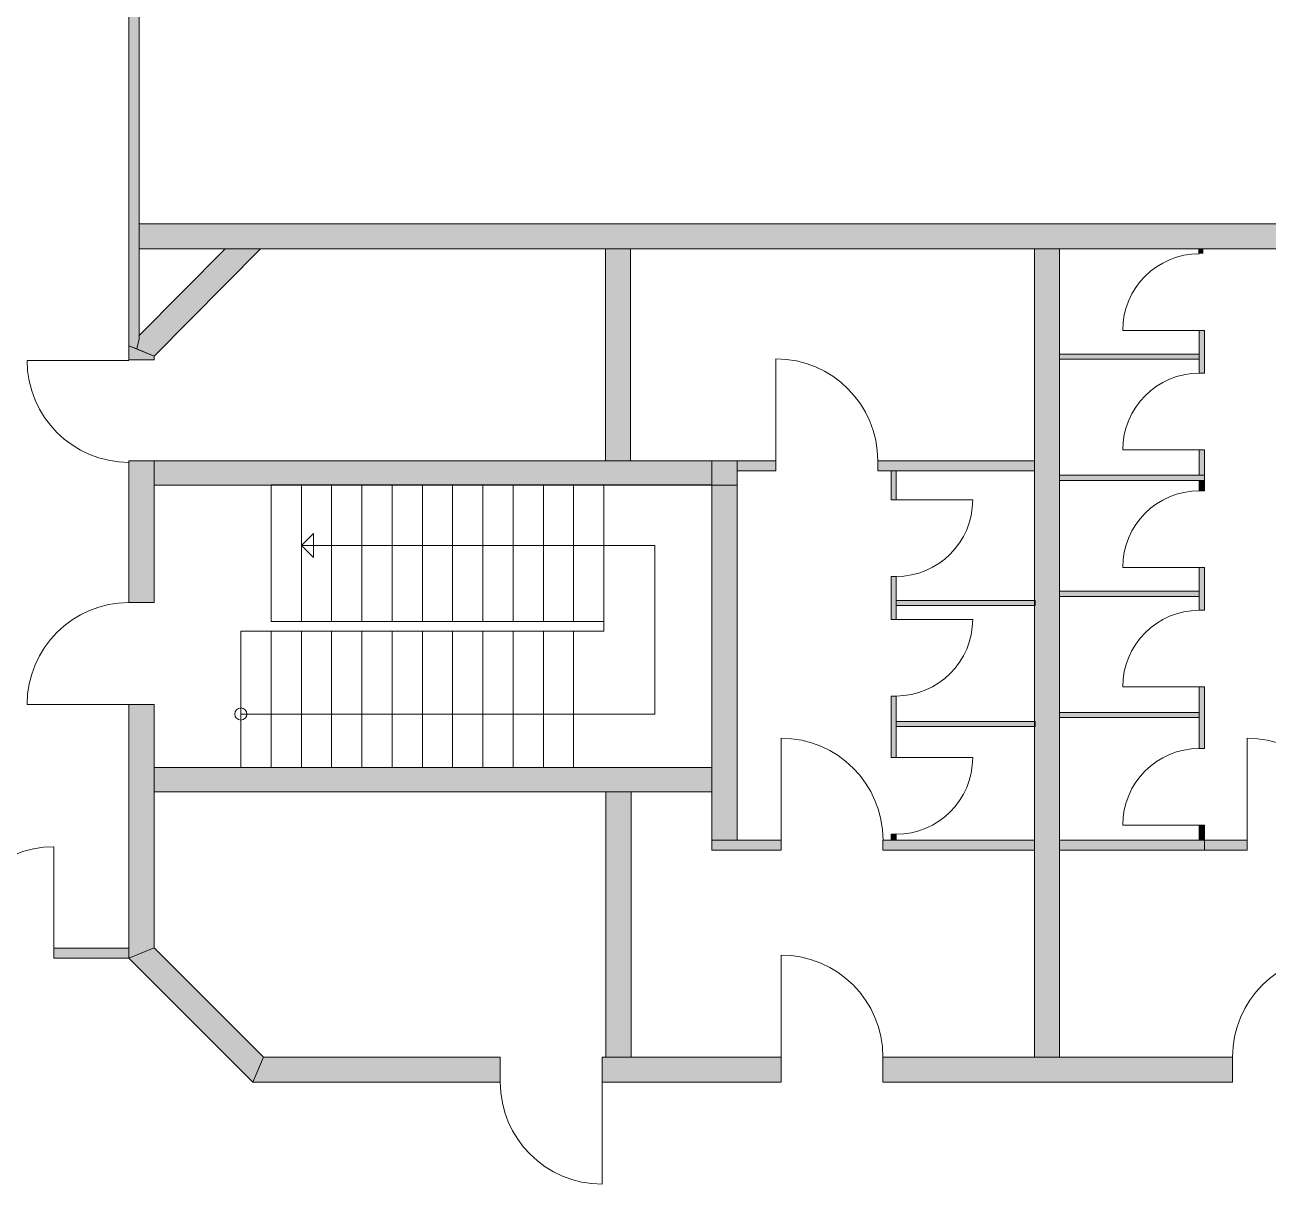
# Model space of a CAD drawing. Header units: inches. Extents: x 33931 to 204452, y 8264 to 159539.
# Drawn here: x 88338 to 100669, y 67254 to 78745 of the extents above; entities that cross this region are included whole.
import ezdxf

# ---------------------------------------------------------------- set-up
doc = ezdxf.new("R2010")
doc.units = ezdxf.units.IN
doc.header["$LTSCALE"] = 200
doc.header["$MEASUREMENT"] = 0
doc.linetypes.add('AUSGEZOGEN', pattern=[0])
doc.linetypes.add('Standardmuster', pattern=[0])
doc.layers.add('Grundebene', color=7, linetype='Continuous')

# ---------------------------------------------------------------- blocks, each defined once
blk = doc.blocks.new('COMPLEXOBJECT_26-34B8')
at = {"layer": 'Grundebene', "color": 18, "linetype": 'AUSGEZOGEN', "lineweight": 13, "true_color": 0x000000}
for points in [[(89620.957615, 75423.75), (89620.957615, 75462.2033), (89370.957615, 75565.2967), (89370.957615, 75423.75), (89620.957615, 75423.75)], [(89370.957615, 74423.75), (89370.957615, 73018.75), (89620.957615, 73018.75), (89620.957615, 74423.75), (89370.957615, 74423.75)], [(89620.957615, 69596.59271), (89620.957615, 72008.75), (89370.957615, 72008.75), (89370.957615, 69493.03932), (89620.957615, 69596.59271)]]:
    blk.add_lwpolyline(points, dxfattribs=at)
blk = doc.blocks.new('COMPLEXOBJECT_61-358E')
at = {"layer": 'Grundebene', "color": 18, "linetype": 'AUSGEZOGEN', "lineweight": 13, "true_color": 0x000000}
for points in [[(95401.592505, 74323.75), (95786.583295, 74323.75), (95786.583295, 74423.75), (95401.592505, 74423.75), (95401.592505, 74323.75)], [(96796.583295, 74323.75), (98350.957195, 74323.75), (98350.957345, 74423.75), (96796.583295, 74423.75), (96796.583295, 74323.75)]]:
    blk.add_lwpolyline(points, dxfattribs=at)
blk = doc.blocks.new('COMPLEXOBJECT_84-35FD')
at = {"layer": 'Grundebene', "color": 18, "linetype": 'AUSGEZOGEN', "lineweight": 13, "true_color": 0x000000}
for points in [[(85870.957615, 69493.03932), (86615.957615, 69493.03932), (86615.957615, 69593.03932), (85870.957615, 69593.03932), (85870.957615, 69493.03932)], [(89370.957615, 69593.03932), (88625.957615, 69593.03932), (88625.957615, 69493.03932), (89370.957615, 69493.03932), (89370.957615, 69593.03932)]]:
    blk.add_lwpolyline(points, dxfattribs=at)
blk = doc.blocks.new('COMPLEXOBJECT_89-3627')
at = {"layer": 'Grundebene', "color": 18, "linetype": 'AUSGEZOGEN', "lineweight": 13, "true_color": 0x000000}
for points in [[(96928.820805, 74323.75), (96928.820805, 74036.61524), (96978.820805, 74036.61524), (96978.820805, 74323.75), (96928.820805, 74323.75)], [(96978.820805, 72852.34492), (96978.820805, 73276.61524), (96928.820805, 73276.61524), (96928.820805, 72852.34492), (96978.820805, 72852.34492)], [(96978.820805, 71481.966), (96978.820805, 72092.34492), (96928.820805, 72092.34492), (96928.820805, 71481.966), (96978.820805, 71481.966)], [(96978.820805, 70663.7504), (96978.820805, 70721.966), (96928.820805, 70721.966), (96928.820805, 70663.7504), (96978.820805, 70663.7504)]]:
    blk.add_lwpolyline(points, dxfattribs=at)
blk = doc.blocks.new('door-53EB')
at = {"layer": 'Grundebene', "color": 18, "linetype": 'Standardmuster', "lineweight": 13, "true_color": 0x000000}
blk.add_line((101325.957615, 68513.75), (101325.957615, 69523.75), dxfattribs=at)
blk.add_arc((101325.957615, 68513.75), 1010, 90, 180, dxfattribs=at)
blk = doc.blocks.new('door-53F5')
at = {"layer": 'Grundebene', "color": 18, "linetype": 'Standardmuster', "lineweight": 13, "true_color": 0x000000}
blk.add_line((95838.821565, 68513.75), (95838.821565, 69523.75), dxfattribs=at)
blk.add_arc((95838.821565, 68513.75), 1010, 0, 90, dxfattribs=at)
blk = doc.blocks.new('door-53FD')
at = {"layer": 'Grundebene', "color": 18, "linetype": 'Standardmuster', "lineweight": 13, "true_color": 0x000000}
blk.add_line((95839, 70664), (95839, 71674), dxfattribs=at)
blk.add_arc((95839, 70664), 1010, 0, 90, dxfattribs=at)
blk = doc.blocks.new('door-5405')
at = {"layer": 'Grundebene', "color": 18, "linetype": 'Standardmuster', "lineweight": 13, "true_color": 0x000000}
blk.add_line((100460, 70664), (100460, 71674), dxfattribs=at)
blk.add_arc((100460, 70664), 1010, 0, 90, dxfattribs=at)
blk = doc.blocks.new('door-540D')
at = {"layer": 'Grundebene', "color": 18, "linetype": 'Standardmuster', "lineweight": 13, "true_color": 0x000000}
blk.add_line((95787, 74424), (95787, 75434), dxfattribs=at)
blk.add_arc((95787, 74424), 1010, 0, 90, dxfattribs=at)
blk = doc.blocks.new('door-5415')
at = {"layer": 'Grundebene', "color": 18, "linetype": 'Standardmuster', "lineweight": 13, "true_color": 0x000000}
for p, q in [((86615.957615, 69593.03932), (86615.957615, 70598.03932)), ((88625.957615, 69593.03932), (88625.957615, 70598.03932))]:
    blk.add_line(p, q, dxfattribs=at)
for centre, start, end in [((86615.957615, 69593.03932), 360, 90), ((88625.957615, 69593.03932), 90, 180)]:
    blk.add_arc(centre, 1005, start, end, dxfattribs=at)
blk = doc.blocks.new('door-5421')
at = {"layer": 'Grundebene', "color": 18, "linetype": 'Standardmuster', "lineweight": 13, "true_color": 0x000000}
blk.add_line((99986.161535, 70811.96559), (99226.161535, 70811.96559), dxfattribs=at)
blk.add_arc((99986.161535, 70811.96559), 760, 90, 180, dxfattribs=at)
blk = doc.blocks.new('door-5429')
at = {"layer": 'Grundebene', "color": 18, "linetype": 'Standardmuster', "lineweight": 13, "true_color": 0x000000}
blk.add_line((99986.079785, 72182.34452), (99226.079785, 72182.34452), dxfattribs=at)
blk.add_arc((99986.079785, 72182.34452), 760, 90, 180, dxfattribs=at)
blk = doc.blocks.new('door-5431')
at = {"layer": 'Grundebene', "color": 18, "linetype": 'Standardmuster', "lineweight": 13, "true_color": 0x000000}
blk.add_line((99986.009135, 73366.61484), (99226.009135, 73366.61484), dxfattribs=at)
blk.add_arc((99986.009135, 73366.61484), 760, 90, 180, dxfattribs=at)
blk = doc.blocks.new('door-5439')
at = {"layer": 'Grundebene', "color": 18, "linetype": 'Standardmuster', "lineweight": 13, "true_color": 0x000000}
blk.add_line((99986.009135, 74532.34452), (99226.009135, 74532.34452), dxfattribs=at)
blk.add_arc((99986.009135, 74532.34452), 760, 90, 180, dxfattribs=at)
blk = doc.blocks.new('door-5441')
at = {"layer": 'Grundebene', "color": 18, "linetype": 'Standardmuster', "lineweight": 13, "true_color": 0x000000}
blk.add_line((96978.820805, 74036.61524), (97738.820805, 74036.61524), dxfattribs=at)
blk.add_arc((96978.820805, 74036.61524), 760, 270, 0, dxfattribs=at)
blk = doc.blocks.new('door-5449')
at = {"layer": 'Grundebene', "color": 18, "linetype": 'Standardmuster', "lineweight": 13, "true_color": 0x000000}
blk.add_line((96978.820805, 72852.34492), (97738.820805, 72852.34492), dxfattribs=at)
blk.add_arc((96978.820805, 72852.34492), 760, 270, 0, dxfattribs=at)
blk = doc.blocks.new('door-5451')
at = {"layer": 'Grundebene', "color": 18, "linetype": 'Standardmuster', "lineweight": 13, "true_color": 0x000000}
blk.add_line((96978.820805, 71481.966), (97738.820805, 71481.966), dxfattribs=at)
blk.add_arc((96978.820805, 71481.966), 760, 270, 0, dxfattribs=at)
blk = doc.blocks.new('door-5459')
at = {"layer": 'Grundebene', "color": 18, "linetype": 'Standardmuster', "lineweight": 13, "true_color": 0x000000}
blk.add_line((99985.957615, 75716.61484), (99225.957615, 75716.61484), dxfattribs=at)
blk.add_arc((99985.957615, 75716.61484), 760, 90, 180, dxfattribs=at)
blk = doc.blocks.new('door-5463')
at = {"layer": 'Grundebene', "color": 18, "linetype": 'Standardmuster', "lineweight": 13, "true_color": 0x000000}
blk.add_line((94063.457615, 68263.75), (94063.457615, 67253.75), dxfattribs=at)
blk.add_arc((94063.457615, 68263.75), 1010, 180, 270, dxfattribs=at)
blk = doc.blocks.new('door-5475')
at = {"layer": 'Grundebene', "color": 18, "linetype": 'Standardmuster', "lineweight": 13, "true_color": 0x000000}
blk.add_line((89370.957615, 75418.75), (88360.957615, 75418.75), dxfattribs=at)
blk.add_arc((89370.957615, 75418.75), 1010, 180, 270, dxfattribs=at)
blk = doc.blocks.new('door-547F')
at = {"layer": 'Grundebene', "color": 18, "linetype": 'Standardmuster', "lineweight": 13, "true_color": 0x000000}
blk.add_line((89370.957615, 72008.75), (88360.957615, 72008.75), dxfattribs=at)
blk.add_arc((89370.957615, 72008.75), 1010, 90, 180, dxfattribs=at)

msp = doc.modelspace()

# ---------------------------------------------------------------- hatches: boundary and pattern name
at = {"layer": 'Grundebene', "true_color": 0x000000, "transparency": 33554687}
for points in [[(89370.957615, 75565.2967), (89370.957615, 79273.74822), (89470.957615, 79273.74822), (89470.957615, 75633.91161), (89448.019835, 75533.51827)], [(102680.957615, 76523.75), (89470.957615, 76523.75), (89470.957615, 76773.75), (102680.957615, 76773.75)], [(102680.957615, 76523.75), (89470.957615, 76523.75), (89470.957615, 76773.75), (102680.957615, 76773.75)], [(90675.852165, 76523.75), (89620.957615, 75462.2033), (89448.019835, 75533.51827), (89470.957615, 75633.91161), (89470.957615, 75665.9273), (90323.404805, 76523.75)], [(90675.852165, 76523.75), (89620.957615, 75462.2033), (89448.019835, 75533.51827), (89470.957615, 75633.91161), (89470.957615, 75665.9273), (90323.404805, 76523.75)], [(94345.957615, 76523.75), (94345.957615, 74423.75), (94095.957615, 74423.75), (94095.957615, 76523.75)], [(94345.957615, 76523.75), (94345.957615, 74423.75), (94095.957615, 74423.75), (94095.957615, 76523.75)], [(98600.969875, 76523.75), (98600.962855, 71930.18119), (98600.957635, 68513.75), (98350.957805, 68513.75), (98350.962865, 71930.18119), (98350.969665, 76523.75)], [(98600.969875, 76523.75), (98600.962855, 71930.18119), (98600.957635, 68513.75), (98350.957805, 68513.75), (98350.962865, 71930.18119), (98350.969665, 76523.75)], [(100025.957615, 76476.467815), (99975.957615, 76476.467815), (99975.957615, 76523.75), (100025.957615, 76523.75)], [(99985.957615, 75716.61484), (100035.957615, 75716.61484), (100035.957615, 75292.34452), (99985.957615, 75292.34452)], [(99985.957615, 75716.61484), (100035.957615, 75716.61484), (100035.957615, 75292.34452), (99985.957615, 75292.34452)], [(89620.957615, 75462.2033), (89620.957615, 75423.75), (89370.957615, 75423.75), (89370.957615, 75565.2967)], [(89620.957615, 75462.2033), (89620.957615, 75423.75), (89370.957615, 75423.75), (89370.957615, 75565.2967)], [(99985.957615, 75430.51135), (98600.968205, 75430.51135), (98600.968285, 75480.51135), (99985.957615, 75480.51135)], [(99985.957615, 75430.51135), (98600.968205, 75430.51135), (98600.968285, 75480.51135), (99985.957615, 75480.51135)], [(100035.957615, 74280.18119), (99985.957615, 74280.18119), (99985.957615, 74532.34452), (100035.957615, 74532.34452)], [(100035.957615, 74280.18119), (99985.957615, 74280.18119), (99985.957615, 74532.34452), (100035.957615, 74532.34452)], [(89370.957615, 73018.75), (89370.957615, 74423.75), (89620.957615, 74423.75), (89620.957615, 73018.75)], [(89370.957615, 73018.75), (89370.957615, 74423.75), (89620.957615, 74423.75), (89620.957615, 73018.75)], [(95401.592505, 74183.75), (89620.957615, 74183.75), (89620.957615, 74423.75), (95401.592505, 74423.75)], [(95401.592505, 74183.75), (89620.957615, 74183.75), (89620.957615, 74423.75), (95401.592505, 74423.75)], [(95401.592505, 74423.75), (95401.592505, 70663.60431), (95151.592505, 70663.59193), (95151.592505, 74423.75)], [(95401.592505, 74423.75), (95401.592505, 70663.60431), (95151.592505, 70663.59193), (95151.592505, 74423.75)], [(95786.583295, 74323.75), (95401.592505, 74323.75), (95401.592505, 74423.75), (95786.583295, 74423.75)], [(95786.583295, 74323.75), (95401.592505, 74323.75), (95401.592505, 74423.75), (95786.583295, 74423.75)], [(98350.957195, 74323.75), (96796.583295, 74323.75), (96796.583295, 74423.75), (98350.957345, 74423.75)], [(98350.957195, 74323.75), (96796.583295, 74323.75), (96796.583295, 74423.75), (98350.957345, 74423.75)], [(96928.820805, 74036.61524), (96928.820805, 74323.75), (96978.820805, 74323.75), (96978.820805, 74036.61524)], [(96928.820805, 74036.61524), (96928.820805, 74323.75), (96978.820805, 74323.75), (96978.820805, 74036.61524)], [(100035.957615, 74230.18119), (98600.966375, 74230.18119), (98600.966445, 74280.18119), (100035.957615, 74280.18119)], [(100035.957615, 74230.18119), (98600.966375, 74230.18119), (98600.966445, 74280.18119), (100035.957615, 74280.18119)], [(100035.957615, 74230.18119), (100035.957615, 74126.61484), (99985.963795, 74126.61484), (99985.957615, 74230.18119)], [(100035.957615, 74230.18119), (100035.957615, 74126.61484), (99985.963795, 74126.61484), (99985.957615, 74230.18119)], [(99986.034445, 72942.34452), (99986.009135, 73366.61484), (100035.957615, 73366.61484), (100035.957615, 72942.34452)], [(99986.034445, 72942.34452), (99986.009135, 73366.61484), (100035.957615, 73366.61484), (100035.957615, 72942.34452)], [(96978.820805, 73276.61524), (96978.820805, 72852.34492), (96928.820805, 72852.34492), (96928.820805, 73276.61524)], [(96978.820805, 73276.61524), (96978.820805, 72852.34492), (96928.820805, 72852.34492), (96928.820805, 73276.61524)], [(99985.957615, 73080.51135), (98600.964615, 73080.51135), (98600.964695, 73130.51135), (99985.957615, 73130.51135)], [(99985.957615, 73080.51135), (98600.964615, 73080.51135), (98600.964695, 73130.51135), (99985.957615, 73130.51135)], [(98358.141305, 72990.66392), (96978.820805, 72990.51176), (96978.820805, 73040.51176), (98358.141305, 73040.66392)], [(98358.141305, 72990.66392), (96978.820805, 72990.51176), (96978.820805, 73040.51176), (98358.141305, 73040.66392)], [(100035.957615, 72182.34452), (100035.957615, 71571.96559), (99986.116195, 71571.96559), (99986.079785, 72182.34452)], [(100035.957615, 72182.34452), (100035.957615, 71571.96559), (99986.116195, 71571.96559), (99986.079785, 72182.34452)], [(89620.957615, 72008.75), (89620.957615, 69596.59271), (89370.957615, 69493.03932), (89370.957615, 72008.75)], [(89620.957615, 72008.75), (89620.957615, 69596.59271), (89370.957615, 69493.03932), (89370.957615, 72008.75)], [(96978.820805, 72092.34492), (96978.820805, 71481.966), (96928.820805, 71481.966), (96928.820805, 72092.34492)], [(96978.820805, 72092.34492), (96978.820805, 71481.966), (96928.820805, 71481.966), (96928.820805, 72092.34492)], [(99986.097815, 71880.18119), (98600.962785, 71880.18119), (98600.962855, 71930.18119), (99986.094825, 71930.18119)], [(99986.097815, 71880.18119), (98600.962785, 71880.18119), (98600.962855, 71930.18119), (99986.094825, 71930.18119)], [(98358.141305, 71790.33376), (96978.820805, 71790.18159), (96978.820805, 71840.18159), (98358.141305, 71840.33376)], [(98358.141305, 71790.33376), (96978.820805, 71790.18159), (96978.820805, 71840.18159), (98358.141305, 71840.33376)], [(89620.957615, 71383.75), (95151.592505, 71383.75), (95151.592505, 71143.75), (89620.957615, 71143.75)], [(89620.957615, 71383.75), (95151.592505, 71383.75), (95151.592505, 71143.75), (89620.957615, 71143.75)], [(94350.957805, 71143.75), (94350.957805, 68513.75), (94100.957805, 68513.75), (94100.957805, 71143.75)], [(94350.957805, 71143.75), (94350.957805, 68513.75), (94100.957805, 68513.75), (94100.957805, 71143.75)], [(100035.957615, 70811.96559), (100035.957615, 70663.75), (99986.172175, 70663.75), (99986.161535, 70811.96559)], [(100035.957615, 70811.96559), (100035.957615, 70663.75), (99986.172175, 70663.75), (99986.161535, 70811.96559)], [(95838.807394, 70563.454485), (95151.592421, 70563.453181), (95151.592505, 70663.591885), (95838.807544, 70663.593189)], [(95838.807955, 70563.59478), (95151.592705, 70563.453181), (95151.592505, 70663.591895), (95838.807544, 70663.733494)], [(98350.957045, 70563.7504), (96848.80754, 70563.750325), (96848.807545, 70663.59896), (98350.957195, 70663.599035)], [(98350.957605, 70563.7504), (96848.817574, 70563.605652), (96848.817625, 70663.605652), (98350.957195, 70663.7504)], [(96978.820805, 70721.966), (96978.820805, 70663.7504), (96928.820805, 70663.7504), (96928.820805, 70721.966)], [(96978.820805, 70721.966), (96978.820805, 70663.7504), (96928.820805, 70663.7504), (96928.820805, 70721.966)], [(100459.715775, 70563.89621), (98600.960895, 70563.75), (98600.961055, 70663.75), (100459.715365, 70663.89621)], [(100459.715215, 70564.047575), (98600.961085, 70564.048039), (98600.961055, 70663.75), (100459.715365, 70663.749536)], [(88625.957615, 69593.03932), (89370.957615, 69593.03932), (89370.957615, 69493.03932), (88625.957615, 69493.03932)], [(88625.957615, 69593.03932), (89370.957615, 69593.03932), (89370.957615, 69493.03932), (88625.957615, 69493.03932)], [(89620.957615, 69596.59271), (90703.800325, 68513.75), (90600.246935, 68263.75), (89370.957615, 69493.03932)], [(89620.957615, 69596.59271), (90703.800325, 68513.75), (90600.246935, 68263.75), (89370.957615, 69493.03932)], [(90703.800325, 68513.75), (93053.457615, 68513.75), (93053.457615, 68263.75), (90600.246935, 68263.75)], [(90703.800325, 68513.75), (93053.457615, 68513.75), (93053.457615, 68263.75), (90600.246935, 68263.75)], [(94063.457615, 68513.75), (95838.821565, 68513.75), (95838.821565, 68263.75), (94063.457615, 68263.75)], [(94063.457615, 68513.75), (95838.821565, 68513.75), (95838.821565, 68263.75), (94063.457615, 68263.75)], [(100315.957615, 68513.75), (100315.957615, 68263.75), (96848.821565, 68263.75), (96848.821565, 68513.75)], [(100315.957615, 68513.75), (100315.957615, 68263.75), (96848.821565, 68263.75), (96848.821565, 68513.75)]]:
    msp.add_hatch(color=18, dxfattribs=at).paths.add_polyline_path(points, flags=0)

# ---------------------------------------------------------------- linework, layer by layer
at = {"layer": 'Grundebene', "color": 18, "linetype": 'AUSGEZOGEN', "lineweight": 13, "true_color": 0x000000}
for p, q in [((89370.957615, 79273.74822), (89370.957615, 75565.2967)), ((89470.957615, 75633.91161), (89470.957615, 79273.74822)), ((90924.285555, 76773.75), (89470.957615, 76773.75)), ((89470.957615, 76773.75), (89470.957615, 76523.75)), ((90924.285555, 76773.75), (89470.957615, 76773.75)), ((89470.957615, 76773.75), (89470.957615, 76523.75)), ((102680.957615, 76773.75), (90924.285555, 76773.75)), ((102680.957615, 76773.75), (90924.285555, 76773.75)), ((90323.404805, 76523.75), (89470.957615, 75665.9273)), ((89470.957615, 76523.75), (90675.852165, 76523.75)), ((90323.404805, 76523.75), (89470.957615, 75665.9273)), ((89470.957615, 76523.75), (90675.852165, 76523.75)), ((89620.957615, 75462.2033), (90675.852165, 76523.75)), ((90675.852165, 76523.75), (89620.957615, 75462.2033)), ((89620.957615, 75462.2033), (90675.852165, 76523.75)), ((90675.852165, 76523.75), (89620.957615, 75462.2033)), ((90675.852165, 76523.75), (90323.404805, 76523.75)), ((90675.852165, 76523.75), (90323.404805, 76523.75)), ((94095.957615, 76523.75), (90675.852165, 76523.75)), ((90675.852165, 76523.75), (102680.957615, 76523.75)), ((94095.957615, 76523.75), (90675.852165, 76523.75)), ((90675.852165, 76523.75), (102680.957615, 76523.75)), ((94345.957615, 76523.75), (94095.957615, 76523.75)), ((94095.957615, 76523.75), (94095.957615, 74423.75)), ((94095.957615, 74423.75), (94095.957615, 76523.75)), ((94345.957615, 76523.75), (94095.957615, 76523.75)), ((94095.957615, 76523.75), (94095.957615, 74423.75)), ((94095.957615, 74423.75), (94095.957615, 76523.75)), ((94345.957615, 74423.75), (94345.957615, 76523.75)), ((94345.957615, 76523.75), (94345.957615, 74423.75)), ((98350.969665, 76523.75), (94345.957615, 76523.75)), ((94345.957615, 74423.75), (94345.957615, 76523.75)), ((94345.957615, 76523.75), (94345.957615, 74423.75)), ((98350.969665, 76523.75), (94345.957615, 76523.75)), ((98350.958095, 74703.444), (98350.969665, 76523.75)), ((98350.958095, 74703.444), (98350.969665, 76523.75)), ((98350.969665, 76523.75), (98350.962865, 71930.18119)), ((98350.969665, 76523.75), (98350.962865, 71930.18119)), ((98600.969875, 76523.75), (98350.969665, 76523.75)), ((98600.969875, 76523.75), (98350.969665, 76523.75)), ((98600.962855, 71930.18119), (98600.969875, 76523.75)), ((98600.962855, 71930.18119), (98600.969875, 76523.75)), ((98600.969855, 76523.75), (98600.968285, 75480.51135)), ((98600.969855, 76523.75), (98600.968285, 75480.51135)), ((99975.957615, 76523.75), (98600.969855, 76523.75)), ((99975.957615, 76523.75), (98600.969855, 76523.75)), ((100025.957615, 76523.75), (99975.957615, 76523.75)), ((100025.957615, 76523.75), (99975.957615, 76523.75)), ((102430.957615, 76523.75), (100025.957615, 76523.75)), ((102430.957615, 76523.75), (100025.957615, 76523.75)), ((99985.957615, 75480.51135), (99985.957615, 75716.61484)), ((99985.957615, 75716.61484), (99985.957615, 75480.51135)), ((99985.957615, 75716.61484), (100035.957615, 75716.61484)), ((99985.957615, 75480.51135), (99985.957615, 75716.61484)), ((100035.957615, 75292.34452), (100035.957615, 75716.61484)), ((100035.957615, 75292.34452), (100035.957615, 75716.61484)), ((89470.957615, 75633.91161), (89448.019835, 75533.51827)), ((89448.019835, 75533.51827), (89470.957615, 75633.91161)), ((89470.957615, 75633.91161), (89448.019835, 75533.51827)), ((89448.019835, 75533.51827), (89470.957615, 75633.91161)), ((89470.957615, 75665.9273), (89470.957615, 75633.91161)), ((89470.957615, 75665.9273), (89470.957615, 75633.91161)), ((89370.957615, 75565.2967), (89370.957615, 75423.75)), ((89370.957615, 75565.2967), (89370.957615, 75423.75)), ((89448.019835, 75533.51827), (89620.957615, 75462.2033)), ((89620.957615, 75462.2033), (89448.019835, 75533.51827)), ((89448.019835, 75533.51827), (89620.957615, 75462.2033)), ((89620.957615, 75462.2033), (89448.019835, 75533.51827)), ((89620.957615, 75423.75), (89620.957615, 75462.2033)), ((89620.957615, 75423.75), (89620.957615, 75462.2033)), ((98600.968285, 75480.51135), (98600.968205, 75430.51135)), ((98600.968285, 75480.51135), (98600.968205, 75430.51135)), ((99985.957615, 75480.51135), (98600.968285, 75480.51135)), ((98600.968285, 75480.51135), (99985.957615, 75480.51135)), ((99985.957615, 75480.51135), (98600.968285, 75480.51135)), ((98600.968285, 75480.51135), (99985.957615, 75480.51135)), ((89380.957615, 75423.75), (89370.957615, 75423.75)), ((89380.957615, 75423.75), (89370.957615, 75423.75)), ((89422.940095, 75423.75), (89380.957615, 75423.75)), ((89422.940095, 75423.75), (89380.957615, 75423.75)), ((89620.957615, 75423.75), (89422.940095, 75423.75)), ((89620.957615, 75423.75), (89422.940095, 75423.75)), ((98600.968215, 75430.51135), (98600.966485, 74280.18119)), ((98600.968215, 75430.51135), (98600.966485, 74280.18119)), ((98600.968205, 75430.51135), (99985.957615, 75430.51135)), ((98600.968205, 75430.51135), (99985.957615, 75430.51135)), ((99985.957615, 75430.51135), (98600.968215, 75430.51135)), ((99985.957615, 75430.51135), (98600.968215, 75430.51135)), ((99985.957615, 75430.51135), (99985.957615, 75292.34452)), ((99985.957615, 75430.51135), (99985.957615, 75292.34452)), ((100035.957615, 75292.34452), (99985.957615, 75292.34452)), ((100035.957615, 75292.34452), (99985.957615, 75292.34452)), ((98350.957345, 74423.75), (98350.958095, 74703.444)), ((98350.957345, 74423.75), (98350.958095, 74703.444)), ((99985.957615, 74532.34452), (99985.957615, 74280.18119)), ((99985.957615, 74532.34452), (100035.957615, 74532.34452)), ((99985.957615, 74532.34452), (99985.957615, 74280.18119)), ((99985.957615, 74532.34452), (100035.957615, 74532.34452)), ((100035.957615, 74280.18119), (100035.957615, 74532.34452)), ((100035.957615, 74280.18119), (100035.957615, 74532.34452)), ((89370.957615, 74423.75), (89620.957615, 74423.75)), ((89370.957615, 74423.75), (89370.957615, 73018.75)), ((89370.957615, 74423.75), (89620.957615, 74423.75)), ((89370.957615, 74423.75), (89370.957615, 73018.75)), ((89620.957615, 74183.75), (89620.957615, 74423.75)), ((89620.957615, 74423.75), (94095.957615, 74423.75)), ((89620.957615, 74423.75), (89620.957615, 74183.75)), ((95401.592505, 74423.75), (89620.957615, 74423.75)), ((89620.957615, 74183.75), (89620.957615, 74423.75)), ((89620.957615, 74423.75), (94095.957615, 74423.75)), ((89620.957615, 74423.75), (89620.957615, 74183.75)), ((95401.592505, 74423.75), (89620.957615, 74423.75)), ((94095.957615, 74423.75), (94345.957615, 74423.75)), ((94095.957615, 74423.75), (94345.957615, 74423.75)), ((94345.957615, 74423.75), (95151.592505, 74423.75)), ((94345.957615, 74423.75), (95151.592505, 74423.75)), ((95151.592505, 74423.75), (95151.592505, 70663.59193)), ((95401.592505, 74423.75), (95151.592505, 74423.75)), ((95151.592505, 74423.75), (95151.592505, 70663.59193)), ((95401.592505, 74423.75), (95151.592505, 74423.75)), ((95401.592505, 74183.75), (95401.592505, 74423.75)), ((95401.592505, 70663.60431), (95401.592505, 74423.75)), ((95401.592505, 74423.75), (95401.592505, 74323.75)), ((95786.583295, 74423.75), (95401.592505, 74423.75)), ((95401.592505, 74183.75), (95401.592505, 74423.75)), ((95401.592505, 70663.60431), (95401.592505, 74423.75)), ((95401.592505, 74423.75), (95401.592505, 74323.75)), ((95786.583295, 74423.75), (95401.592505, 74423.75)), ((95786.583295, 74423.75), (95786.583295, 74323.75)), ((95786.583295, 74423.75), (95786.583295, 74323.75)), ((96796.583295, 74323.75), (96796.583295, 74423.75)), ((98350.957345, 74423.75), (96796.583295, 74423.75)), ((96796.583295, 74323.75), (96796.583295, 74423.75)), ((98350.957345, 74423.75), (96796.583295, 74423.75)), ((98350.957195, 74323.75), (98350.957345, 74423.75)), ((98350.957195, 74323.75), (98350.957345, 74423.75)), ((95401.591745, 74323.75), (95401.591745, 70893.60391)), ((95401.591745, 74323.75), (95401.591745, 70893.60391)), ((95401.592505, 74323.75), (95786.583295, 74323.75)), ((95401.592505, 74323.75), (95786.583295, 74323.75)), ((96796.583295, 74323.75), (96928.820805, 74323.75)), ((96796.583295, 74323.75), (96928.820805, 74323.75)), ((96928.820805, 74323.75), (96928.820805, 74036.61524)), ((96928.820805, 74323.75), (96928.820805, 74036.61524)), ((96978.820805, 74323.75), (98350.957195, 74323.75)), ((96978.820805, 74036.61524), (96978.820805, 74323.75)), ((98350.957195, 74323.75), (96978.820805, 74323.75)), ((96978.820805, 74323.75), (98350.957195, 74323.75)), ((96978.820805, 74036.61524), (96978.820805, 74323.75)), ((98350.957195, 74323.75), (96978.820805, 74323.75)), ((98350.957195, 73040.66313), (98350.957195, 74323.75)), ((98350.957195, 73040.66313), (98350.957195, 74323.75)), ((98600.966405, 74230.18119), (98600.964755, 73130.51135)), ((98600.966405, 74230.18119), (98600.964755, 73130.51135)), ((98600.966445, 74280.18119), (98600.966375, 74230.18119)), ((98600.966445, 74280.18119), (98600.966375, 74230.18119)), ((98600.966375, 74230.18119), (99985.957615, 74230.18119)), ((98600.966375, 74230.18119), (99985.957615, 74230.18119)), ((99985.957615, 74230.18119), (98600.966405, 74230.18119)), ((99985.957615, 74230.18119), (98600.966405, 74230.18119)), ((99985.957615, 74280.18119), (98600.966445, 74280.18119)), ((99985.957615, 74280.18119), (98600.966445, 74280.18119)), ((98600.966485, 74280.18119), (99985.957615, 74280.18119)), ((98600.966485, 74280.18119), (99985.957615, 74280.18119)), ((99985.957615, 74230.18119), (99985.963795, 74126.61484)), ((99985.957615, 74230.18119), (99985.963795, 74126.61484)), ((100035.957615, 74280.18119), (100035.957615, 74230.18119)), ((100035.957615, 74230.18119), (100035.957615, 74280.18119)), ((100035.957615, 74280.18119), (100035.957615, 74230.18119)), ((100035.957615, 74230.18119), (100035.957615, 74280.18119)), ((100035.957615, 74126.61484), (100035.957615, 74230.18119)), ((100035.957615, 74126.61484), (100035.957615, 74230.18119)), ((95151.592505, 74183.75), (89620.957615, 74183.75)), ((89620.957615, 73018.75), (89620.957615, 74183.75)), ((89620.957615, 74183.75), (95401.592505, 74183.75)), ((95151.592505, 74183.75), (89620.957615, 74183.75)), ((89620.957615, 74183.75), (95401.592505, 74183.75)), ((90780.907615, 72831.88489), (90780.957615, 74184.38489)), ((90780.907615, 72831.88489), (90780.957615, 74184.38489)), ((90780.957615, 74184.38489), (91080.957615, 74184.38489)), ((90780.957615, 74184.38489), (91080.957615, 74184.38489)), ((91080.957615, 74184.38489), (91080.907615, 72831.88489)), ((91080.957615, 74184.38489), (91080.907615, 72831.88489)), ((91080.957615, 74184.38489), (91380.957615, 74184.38489)), ((91080.957615, 74184.38489), (91380.957615, 74184.38489)), ((91380.957615, 74184.38489), (91380.907615, 72831.88489)), ((91380.957615, 74184.38489), (91380.907615, 72831.88489)), ((91380.957615, 74184.38489), (91680.957615, 74184.38489)), ((91380.957615, 74184.38489), (91680.957615, 74184.38489)), ((91680.957615, 74184.38489), (91680.907615, 72831.88489)), ((91680.957615, 74184.38489), (91680.907615, 72831.88489)), ((91680.957615, 74184.38489), (91980.957615, 74184.38489)), ((91680.957615, 74184.38489), (91980.957615, 74184.38489)), ((91980.957615, 74184.38489), (91980.907615, 72831.88489)), ((91980.957615, 74184.38489), (91980.907615, 72831.88489)), ((91980.957615, 74184.38489), (92280.957615, 74184.38489)), ((91980.957615, 74184.38489), (92280.957615, 74184.38489)), ((92280.957615, 74184.38489), (92280.907615, 72831.88489)), ((92280.957615, 74184.38489), (92280.907615, 72831.88489)), ((92280.957615, 74184.38489), (92580.957615, 74184.38489)), ((92280.957615, 74184.38489), (92580.957615, 74184.38489)), ((92580.957615, 74184.38489), (92580.907615, 72831.88489)), ((92580.957615, 74184.38489), (92580.907615, 72831.88489)), ((92580.957615, 74184.38489), (92880.957615, 74184.38489)), ((92580.957615, 74184.38489), (92880.957615, 74184.38489)), ((92880.957615, 74184.38489), (92880.907615, 72831.88489)), ((92880.957615, 74184.38489), (92880.907615, 72831.88489)), ((92880.957615, 74184.38489), (93180.957615, 74184.38489)), ((92880.957615, 74184.38489), (93180.957615, 74184.38489)), ((93180.957615, 74184.38489), (93180.907615, 72831.88489)), ((93180.957615, 74184.38489), (93180.907615, 72831.88489)), ((93180.957615, 74184.38489), (93480.957615, 74184.38489)), ((93180.957615, 74184.38489), (93480.957615, 74184.38489)), ((93480.957615, 74184.38489), (93480.907615, 72831.88489)), ((93480.957615, 74184.38489), (93480.907615, 72831.88489)), ((93480.957615, 74184.38489), (93780.957615, 74184.38489)), ((93480.957615, 74184.38489), (93780.957615, 74184.38489)), ((93780.957615, 74184.38489), (93780.907615, 72831.88489)), ((93780.957615, 74184.38489), (93780.907615, 72831.88489)), ((93780.957615, 74184.38489), (94080.957615, 74184.38489)), ((93780.957615, 74184.38489), (94080.957615, 74184.38489)), ((94080.957615, 74184.38489), (94080.907615, 72831.88489)), ((94080.957615, 74184.38489), (94080.907615, 72831.88489)), ((94080.957615, 74184.38489), (95151.592505, 74184.38489)), ((94080.957615, 74184.38489), (95151.592505, 74184.38489)), ((95151.592505, 74184.38489), (95151.592505, 72979.75)), ((95151.592505, 74184.38489), (95151.592505, 72979.75)), ((95151.592505, 71383.75), (95151.592505, 74183.75)), ((95151.592505, 71383.75), (95151.592505, 74183.75)), ((100035.957615, 74126.61484), (99985.963795, 74126.61484)), ((100035.957615, 74126.61484), (99985.963795, 74126.61484)), ((94585.957615, 73584.38489), (91080.957615, 73584.38489)), ((94585.957615, 73584.38489), (91080.957615, 73584.38489)), ((94586.057615, 71913.85), (94586.057615, 73584.28489)), ((94586.057615, 71913.85), (94586.057615, 73584.28489)), ((99986.009135, 73366.61484), (99986.034445, 72942.34452)), ((99986.009135, 73366.61484), (100035.957615, 73366.61484)), ((99986.009135, 73366.61484), (99986.034445, 72942.34452)), ((99986.009135, 73366.61484), (100035.957615, 73366.61484)), ((100035.957615, 72942.34452), (100035.957615, 73366.61484)), ((100035.957615, 72942.34452), (100035.957615, 73366.61484)), ((96928.820805, 73276.61524), (96928.820805, 72852.34492)), ((96928.820805, 73276.61524), (96928.820805, 72852.34492)), ((96978.820805, 73040.51176), (96978.820805, 73276.61524)), ((96978.820805, 73040.51176), (96978.820805, 73276.61524)), ((98600.964695, 73130.51135), (98600.964615, 73080.51135)), ((98600.964695, 73130.51135), (98600.964615, 73080.51135)), ((99985.957615, 73130.51135), (98600.964695, 73130.51135)), ((99985.957615, 73130.51135), (98600.964695, 73130.51135)), ((98600.964755, 73130.51135), (99985.957615, 73130.51135)), ((98600.964755, 73130.51135), (99985.957615, 73130.51135)), ((99985.957615, 73080.51135), (99985.957615, 73130.51135)), ((99985.957615, 73130.51135), (99985.957615, 73080.51135)), ((99985.957615, 73080.51135), (99985.957615, 73130.51135)), ((99985.957615, 73130.51135), (99985.957615, 73080.51135)), ((89620.957615, 73018.75), (89370.957615, 73018.75)), ((96978.820805, 73040.51176), (98350.957195, 73040.66313)), ((98350.957195, 73040.66313), (96978.820805, 73040.51176)), ((96978.820805, 73040.51176), (98350.957195, 73040.66313)), ((98350.957195, 73040.66313), (96978.820805, 73040.51176)), ((98358.141305, 73040.66392), (98350.957195, 73040.66313)), ((98358.141305, 73040.66392), (98350.957195, 73040.66313)), ((98358.141305, 72990.66392), (98358.141305, 73040.66392)), ((98358.141305, 72990.66392), (98358.141305, 73040.66392)), ((98600.964685, 73080.51135), (98600.962955, 71930.18119)), ((98600.964685, 73080.51135), (98600.962955, 71930.18119)), ((98600.964615, 73080.51135), (99985.957615, 73080.51135)), ((98600.964615, 73080.51135), (99985.957615, 73080.51135)), ((99985.957615, 73080.51135), (98600.964685, 73080.51135)), ((99985.957615, 73080.51135), (98600.964685, 73080.51135)), ((95151.592505, 72979.75), (95151.592505, 71383.75)), ((95151.592505, 72979.75), (95151.592505, 71383.75)), ((98350.957195, 72990.66313), (96978.820805, 72990.51176)), ((96978.820805, 72990.51176), (98350.957195, 72990.66313)), ((98350.957195, 72990.66313), (96978.820805, 72990.51176)), ((96978.820805, 72990.51176), (98350.957195, 72990.66313)), ((96978.820805, 72852.34492), (96978.820805, 72990.51176)), ((96978.820805, 72852.34492), (96978.820805, 72990.51176)), ((98350.957195, 72990.66313), (98358.141305, 72990.66392)), ((98350.957195, 72990.66313), (98358.141305, 72990.66392)), ((98350.957195, 71840.33296), (98350.957195, 72990.66313)), ((98350.957195, 71840.33296), (98350.957195, 72990.66313)), ((100035.957615, 72942.34452), (99986.034445, 72942.34452)), ((100035.957615, 72942.34452), (99986.034445, 72942.34452)), ((91080.907615, 72831.88489), (90780.907615, 72831.88489)), ((91080.907615, 72831.88489), (90780.907615, 72831.88489)), ((91380.907615, 72831.88489), (91080.907615, 72831.88489)), ((91380.907615, 72831.88489), (91080.907615, 72831.88489)), ((91680.907615, 72831.88489), (91380.907615, 72831.88489)), ((91680.907615, 72831.88489), (91380.907615, 72831.88489)), ((91980.907615, 72831.88489), (91680.907615, 72831.88489)), ((91980.907615, 72831.88489), (91680.907615, 72831.88489)), ((92280.907615, 72831.88489), (91980.907615, 72831.88489)), ((92280.907615, 72831.88489), (91980.907615, 72831.88489)), ((92580.907615, 72831.88489), (92280.907615, 72831.88489)), ((92580.907615, 72831.88489), (92280.907615, 72831.88489)), ((92880.907615, 72831.88489), (92580.907615, 72831.88489)), ((92880.907615, 72831.88489), (92580.907615, 72831.88489)), ((93180.907615, 72831.88489), (92880.907615, 72831.88489)), ((93180.907615, 72831.88489), (92880.907615, 72831.88489)), ((93480.907615, 72831.88489), (93180.907615, 72831.88489)), ((93480.907615, 72831.88489), (93180.907615, 72831.88489)), ((93780.907615, 72831.88489), (93480.907615, 72831.88489)), ((93780.907615, 72831.88489), (93480.907615, 72831.88489)), ((94080.907615, 72831.88489), (93780.907615, 72831.88489)), ((94080.907615, 72831.88489), (93780.907615, 72831.88489)), ((94081.007615, 72831.88489), (94080.907615, 72831.88489)), ((94081.007615, 72831.88489), (94080.907615, 72831.88489)), ((94081.007615, 72737.25), (94081.007615, 72831.88489)), ((94081.007615, 72737.25), (94081.007615, 72831.88489)), ((90480.957615, 71383.75), (90480.907615, 72736.25)), ((90480.907615, 72736.25), (90780.907615, 72736.25)), ((90480.957615, 71383.75), (90480.907615, 72736.25)), ((90480.907615, 72736.25), (90780.907615, 72736.25)), ((90780.957615, 71383.75), (90780.907615, 72736.25)), ((90780.907615, 72736.25), (91080.907615, 72736.25)), ((90780.957615, 71383.75), (90780.907615, 72736.25)), ((90780.907615, 72736.25), (91080.907615, 72736.25)), ((91080.957615, 71383.75), (91080.907615, 72736.25)), ((91080.907615, 72736.25), (91380.907615, 72736.25)), ((91080.957615, 71383.75), (91080.907615, 72736.25)), ((91080.907615, 72736.25), (91380.907615, 72736.25)), ((91380.957615, 71383.75), (91380.907615, 72736.25)), ((91380.907615, 72736.25), (91680.907615, 72736.25)), ((91380.957615, 71383.75), (91380.907615, 72736.25)), ((91380.907615, 72736.25), (91680.907615, 72736.25)), ((91680.957615, 71383.75), (91680.907615, 72736.25)), ((91680.907615, 72736.25), (91980.907615, 72736.25)), ((91680.957615, 71383.75), (91680.907615, 72736.25)), ((91680.907615, 72736.25), (91980.907615, 72736.25)), ((91980.957615, 71383.75), (91980.907615, 72736.25)), ((91980.907615, 72736.25), (92280.907615, 72736.25)), ((91980.957615, 71383.75), (91980.907615, 72736.25)), ((91980.907615, 72736.25), (92280.907615, 72736.25)), ((92280.957615, 71383.75), (92280.907615, 72736.25)), ((92280.907615, 72736.25), (92580.907615, 72736.25)), ((92280.957615, 71383.75), (92280.907615, 72736.25)), ((92280.907615, 72736.25), (92580.907615, 72736.25)), ((92580.957615, 71383.75), (92580.907615, 72736.25)), ((92580.907615, 72736.25), (92880.907615, 72736.25)), ((92580.957615, 71383.75), (92580.907615, 72736.25)), ((92580.907615, 72736.25), (92880.907615, 72736.25)), ((92880.957615, 71383.75), (92880.907615, 72736.25)), ((92880.907615, 72736.25), (93180.907615, 72736.25)), ((92880.957615, 71383.75), (92880.907615, 72736.25)), ((92880.907615, 72736.25), (93180.907615, 72736.25)), ((93180.957615, 71383.75), (93180.907615, 72736.25)), ((93180.907615, 72736.25), (93480.907615, 72736.25)), ((93180.957615, 71383.75), (93180.907615, 72736.25)), ((93180.907615, 72736.25), (93480.907615, 72736.25)), ((93480.957615, 71383.75), (93480.907615, 72736.25)), ((93480.907615, 72736.25), (93780.907615, 72736.25)), ((93480.957615, 71383.75), (93480.907615, 72736.25)), ((93480.907615, 72736.25), (93780.907615, 72736.25)), ((93780.957615, 71383.75), (93780.907615, 72736.25)), ((93780.907615, 72736.25), (94080.907615, 72736.25)), ((93780.957615, 71383.75), (93780.907615, 72736.25)), ((93780.907615, 72736.25), (94080.907615, 72736.25)), ((94080.907615, 72736.25), (94081.007615, 72736.25)), ((94080.907615, 72736.25), (94081.007615, 72736.25)), ((94081.007615, 72736.25), (94081.007615, 72737.25)), ((94081.007615, 72736.25), (94081.007615, 72737.25)), ((99986.079785, 72182.34452), (99986.094825, 71930.18119)), ((99986.079785, 72182.34452), (100035.957615, 72182.34452)), ((99986.079785, 72182.34452), (99986.094825, 71930.18119)), ((99986.079785, 72182.34452), (100035.957615, 72182.34452)), ((100035.957615, 71930.18119), (100035.957615, 72182.34452)), ((100035.957615, 71930.18119), (100035.957615, 72182.34452)), ((89370.957615, 72008.75), (89370.957615, 69593.03932)), ((89370.957615, 72008.75), (89620.957615, 72008.75)), ((89620.957615, 71383.75), (89620.957615, 72008.75)), ((89620.957615, 71383.75), (89620.957615, 72008.75)), ((96928.820805, 72092.34492), (96928.820805, 71481.966)), ((96928.820805, 72092.34492), (96928.820805, 71481.966)), ((96978.820805, 71840.18159), (96978.820805, 72092.34492)), ((96978.820805, 71840.18159), (96978.820805, 72092.34492)), ((90480.957615, 71913.75), (94585.957615, 71913.75)), ((90480.957615, 71913.75), (94585.957615, 71913.75)), ((98350.962865, 71930.18119), (98350.957805, 68513.75)), ((98350.962865, 71930.18119), (98350.957805, 68513.75)), ((98600.957635, 68513.75), (98600.962855, 71930.18119)), ((98600.957635, 68513.75), (98600.962855, 71930.18119)), ((98600.962855, 71930.18119), (98600.962785, 71880.18119)), ((98600.962855, 71930.18119), (98600.962785, 71880.18119)), ((99986.094825, 71930.18119), (98600.962855, 71930.18119)), ((99986.094825, 71930.18119), (98600.962855, 71930.18119)), ((98600.962955, 71930.18119), (99986.094825, 71930.18119)), ((98600.962955, 71930.18119), (99986.094825, 71930.18119)), ((100035.957615, 71930.18119), (100035.957615, 71880.18119)), ((100035.957615, 71880.18119), (100035.957615, 71930.18119)), ((100035.957615, 71930.18119), (100035.957615, 71880.18119)), ((100035.957615, 71880.18119), (100035.957615, 71930.18119)), ((96928.820805, 71790.18159), (96928.820805, 71840.18159)), ((96928.820805, 71790.18159), (96928.820805, 71840.18159)), ((96978.820805, 71840.18159), (98350.957195, 71840.33296)), ((98350.957195, 71840.33296), (96978.820805, 71840.18159)), ((96978.820805, 71840.18159), (98350.957195, 71840.33296)), ((98350.957195, 71840.33296), (96978.820805, 71840.18159)), ((96978.820805, 71790.18159), (98350.957195, 71790.33296)), ((98350.957195, 71790.33296), (96978.820805, 71790.18159)), ((96978.820805, 71790.18159), (98350.957195, 71790.33296)), ((98350.957195, 71790.33296), (96978.820805, 71790.18159)), ((96978.820805, 71481.966), (96978.820805, 71790.18159)), ((96978.820805, 71481.966), (96978.820805, 71790.18159)), ((98358.141305, 71840.33376), (98350.957195, 71840.33296)), ((98358.141305, 71840.33376), (98350.957195, 71840.33296)), ((98350.957195, 71790.33296), (98358.141305, 71790.33376)), ((98350.957195, 71790.33296), (98358.141305, 71790.33376)), ((98350.957195, 70893.75), (98350.957195, 71790.33296)), ((98350.957195, 70893.75), (98350.957195, 71790.33296)), ((98358.141305, 71790.33376), (98358.141305, 71840.33376)), ((98358.141305, 71790.33376), (98358.141305, 71840.33376)), ((98600.962875, 71880.18119), (98600.961055, 70663.75)), ((98600.962875, 71880.18119), (98600.961055, 70663.75)), ((98600.962785, 71880.18119), (99986.097815, 71880.18119)), ((98600.962785, 71880.18119), (99986.097815, 71880.18119)), ((99986.097815, 71880.18119), (98600.962875, 71880.18119)), ((99986.097815, 71880.18119), (98600.962875, 71880.18119)), ((99986.097815, 71880.18119), (99986.116195, 71571.96559)), ((99986.097815, 71880.18119), (99986.116195, 71571.96559)), ((100035.957615, 71571.96559), (100035.957615, 71880.18119)), ((100035.957615, 71571.96559), (99986.116195, 71571.96559)), ((100035.957615, 71571.96559), (99986.116195, 71571.96559)), ((100035.957615, 71571.96559), (99986.161535, 71571.96559)), ((89620.957615, 71143.75), (89620.957615, 71383.75)), ((89620.957615, 71383.75), (89620.957615, 71143.75)), ((95151.592505, 71383.75), (89620.957615, 71383.75)), ((89620.957615, 71383.75), (95151.592505, 71383.75)), ((89620.957615, 71143.75), (89620.957615, 71383.75)), ((89620.957615, 71383.75), (89620.957615, 71143.75)), ((95151.592505, 71383.75), (89620.957615, 71383.75)), ((89620.957615, 71383.75), (95151.592505, 71383.75)), ((90780.957615, 71383.75), (90480.957615, 71383.75)), ((90780.957615, 71383.75), (90480.957615, 71383.75)), ((91080.957615, 71383.75), (90780.957615, 71383.75)), ((91080.957615, 71383.75), (90780.957615, 71383.75)), ((91380.957615, 71383.75), (91080.957615, 71383.75)), ((91380.957615, 71383.75), (91080.957615, 71383.75)), ((91680.957615, 71383.75), (91380.957615, 71383.75)), ((91680.957615, 71383.75), (91380.957615, 71383.75)), ((91980.957615, 71383.75), (91680.957615, 71383.75)), ((91980.957615, 71383.75), (91680.957615, 71383.75)), ((92280.957615, 71383.75), (91980.957615, 71383.75)), ((92280.957615, 71383.75), (91980.957615, 71383.75)), ((92580.957615, 71383.75), (92280.957615, 71383.75)), ((92580.957615, 71383.75), (92280.957615, 71383.75)), ((92880.957615, 71383.75), (92580.957615, 71383.75)), ((92880.957615, 71383.75), (92580.957615, 71383.75)), ((93180.957615, 71383.75), (92880.957615, 71383.75)), ((93180.957615, 71383.75), (92880.957615, 71383.75)), ((93480.957615, 71383.75), (93180.957615, 71383.75)), ((93480.957615, 71383.75), (93180.957615, 71383.75)), ((93780.957615, 71383.75), (93480.957615, 71383.75)), ((93780.957615, 71383.75), (93480.957615, 71383.75)), ((94080.957615, 71383.75), (93780.957615, 71383.75)), ((94080.957615, 71383.75), (93780.957615, 71383.75)), ((95151.592505, 71383.75), (94080.957615, 71383.75)), ((95151.592505, 71383.75), (94080.957615, 71383.75)), ((95151.592505, 71143.75), (95151.592505, 71383.75)), ((95151.592505, 71143.75), (95151.592505, 71383.75)), ((89620.957615, 71143.75), (95151.592505, 71143.75)), ((89620.957615, 71143.75), (89620.957615, 69596.59271)), ((89620.957615, 69596.59271), (89620.957615, 71143.75)), ((91990.957615, 71143.75), (89620.957615, 71143.75)), ((89620.957615, 71143.75), (95151.592505, 71143.75)), ((89620.957615, 71143.75), (89620.957615, 69596.59271)), ((89620.957615, 69596.59271), (89620.957615, 71143.75)), ((91990.957615, 71143.75), (89620.957615, 71143.75)), ((92115.957615, 71143.75), (91990.957615, 71143.75)), ((92115.957615, 71143.75), (91990.957615, 71143.75)), ((94100.957805, 71143.75), (92115.957615, 71143.75)), ((94100.957805, 71143.75), (92115.957615, 71143.75)), ((94100.957805, 71143.75), (94100.957805, 70763.69077)), ((94350.957805, 71143.75), (94100.957805, 71143.75)), ((94100.957805, 68513.75), (94100.957805, 71143.75)), ((94100.957805, 71143.75), (94100.957805, 70763.69077)), ((94350.957805, 71143.75), (94100.957805, 71143.75)), ((94100.957805, 68513.75), (94100.957805, 71143.75)), ((94350.957805, 70763.70318), (94350.957805, 71143.75)), ((94350.957805, 70763.70318), (94350.957805, 71143.75)), ((95401.591745, 70893.60391), (95401.592505, 70663.60431)), ((95401.591745, 70893.60391), (95401.592505, 70663.60431)), ((98350.957195, 70663.7504), (98350.957195, 70893.75)), ((98350.957195, 70663.7504), (98350.957195, 70893.75)), ((99986.172175, 70663.75), (99986.161535, 70811.96559)), ((99986.161535, 70811.96559), (99986.172175, 70663.75)), ((99986.161535, 70811.96559), (100035.957615, 70811.96559)), ((99986.172175, 70663.75), (99986.161535, 70811.96559)), ((99986.161535, 70811.96559), (100035.957615, 70811.96559)), ((99986.161535, 70811.96559), (100035.957615, 70811.96559)), ((100035.957615, 70563.75), (100035.957615, 70811.96559)), ((100035.957615, 70563.75), (100035.957615, 70811.96559)), ((94100.957805, 70763.69077), (94100.957805, 68513.75)), ((94100.957805, 70763.69077), (94100.957805, 68513.75)), ((94350.957805, 68513.75), (94350.957805, 70763.70318)), ((94350.957805, 68513.75), (94350.957805, 70763.70318)), ((95151.592505, 70663.59193), (95401.592505, 70663.60431)), ((95151.592505, 70663.59193), (95401.592505, 70663.60431)), ((95838.807545, 70663.59478), (95151.592505, 70663.59193)), ((95838.807545, 70663.59478), (95151.592505, 70663.59193)), ((95151.592505, 70663.59193), (95151.592505, 70563.42785)), ((95151.592505, 70663.59193), (95151.592505, 70563.42785)), ((96848.807955, 70563.59896), (96848.807545, 70663.59896)), ((96848.817625, 70663.59896), (96848.807545, 70663.59896)), ((96848.807955, 70563.59896), (96848.807545, 70663.59896)), ((96848.817625, 70663.59896), (96848.807545, 70663.59896)), ((98350.957195, 70663.7504), (96848.817625, 70663.59896)), ((98350.957195, 70663.7504), (96848.817625, 70663.59896)), ((96928.820805, 70721.966), (96928.820805, 70663.7504)), ((96928.820805, 70721.966), (96928.820805, 70663.7504)), ((96978.820805, 70663.7504), (96928.820805, 70663.7504)), ((96928.820805, 70663.7504), (96978.820805, 70663.7504)), ((96978.820805, 70663.7504), (96928.820805, 70663.7504)), ((96928.820805, 70663.7504), (96978.820805, 70663.7504)), ((96978.820805, 70663.7504), (96978.820805, 70721.966)), ((96978.820805, 70663.7504), (96978.820805, 70721.966)), ((98350.957045, 70563.7504), (98350.957195, 70663.7504)), ((98350.957045, 70563.7504), (98350.957195, 70663.7504)), ((98600.961055, 70663.75), (99986.172175, 70663.75)), ((98600.961055, 70663.75), (99986.172175, 70663.75)), ((100459.715365, 70663.89621), (98600.971135, 70663.75)), ((100459.715365, 70663.89621), (98600.971135, 70663.75)), ((99986.172175, 70663.75), (100035.957615, 70663.75)), ((99986.172175, 70663.75), (100035.957615, 70663.75)), ((100459.715365, 70663.89621), (100459.715775, 70563.89621)), ((100459.715365, 70663.89621), (100459.715775, 70563.89621)), ((95151.592505, 70563.42785), (95838.807955, 70563.59478)), ((95151.592505, 70563.42785), (95838.807955, 70563.59478)), ((96848.807955, 70563.59896), (98350.957605, 70563.7504)), ((96848.807955, 70563.59896), (98350.957045, 70563.7504)), ((98600.960895, 70563.75), (98600.957615, 68513.75)), ((98600.960895, 70563.75), (98600.957615, 68513.75)), ((98600.960895, 70563.75), (100459.715215, 70564.047575)), ((100035.957615, 70563.75), (98600.960895, 70563.75)), ((100035.957615, 70563.75), (98600.960895, 70563.75)), ((100035.957615, 70563.75), (100459.715775, 70563.89621)), ((89370.957615, 69593.03932), (88625.957615, 69593.03932)), ((89370.957615, 69593.03932), (88625.957615, 69593.03932)), ((89620.957615, 69596.59271), (89370.957615, 69493.03932)), ((89370.957615, 69493.03932), (89620.957615, 69596.59271)), ((89620.957615, 69596.59271), (89370.957615, 69493.03932)), ((89370.957615, 69493.03932), (89620.957615, 69596.59271)), ((90703.800325, 68513.75), (89620.957615, 69596.59271)), ((89620.957615, 69596.59271), (90703.800325, 68513.75)), ((90703.800325, 68513.75), (89620.957615, 69596.59271)), ((89620.957615, 69596.59271), (90703.800325, 68513.75)), ((88625.957615, 69493.03932), (89370.957615, 69493.03932)), ((88625.957615, 69493.03932), (89370.957615, 69493.03932)), ((89370.957615, 69493.03932), (90600.246935, 68263.75)), ((89370.957615, 69493.03932), (90600.246935, 68263.75)), ((90703.800325, 68513.75), (90600.246935, 68263.75)), ((90600.246935, 68263.75), (90703.800325, 68513.75)), ((90703.800325, 68513.75), (90600.246935, 68263.75)), ((90600.246935, 68263.75), (90703.800325, 68513.75)), ((90703.800325, 68513.75), (92115.957615, 68513.75)), ((92115.957615, 68513.75), (90703.800325, 68513.75)), ((91990.957615, 68513.75), (90703.800325, 68513.75)), ((90703.800325, 68513.75), (92115.957615, 68513.75)), ((93053.457615, 68513.75), (92115.957615, 68513.75)), ((92115.957615, 68513.75), (93053.457615, 68513.75)), ((93053.457615, 68513.75), (93053.457615, 68263.75)), ((93053.457615, 68513.75), (93053.457615, 68263.75)), ((93053.457615, 68513.75), (93053.457615, 68263.75)), ((94063.457615, 68513.75), (94095.957615, 68513.75)), ((94063.457615, 68263.75), (94063.457615, 68513.75)), ((94100.957805, 68513.75), (94063.457615, 68513.75)), ((94063.457615, 68513.75), (94095.957615, 68513.75)), ((94063.457615, 68263.75), (94063.457615, 68513.75)), ((94100.957805, 68513.75), (94063.457615, 68513.75)), ((94063.457615, 68263.75), (94063.457615, 68513.75)), ((94095.957615, 68513.75), (94100.957805, 68513.75)), ((94095.957615, 68513.75), (94100.957805, 68513.75)), ((95838.821565, 68513.75), (94100.957805, 68513.75)), ((94100.957805, 68513.75), (94350.957805, 68513.75)), ((94100.957805, 68513.75), (94350.957805, 68513.75)), ((95838.821565, 68513.75), (95838.821565, 68263.75)), ((98600.957615, 68513.75), (96848.821565, 68513.75)), ((98600.957615, 68513.75), (96848.821565, 68513.75)), ((96848.821565, 68263.75), (96848.821565, 68513.75)), ((98350.957805, 68513.75), (98600.957635, 68513.75)), ((98350.957805, 68513.75), (98600.957635, 68513.75)), ((100315.957615, 68513.75), (98600.957615, 68513.75)), ((98600.957615, 68513.75), (100315.957615, 68513.75)), ((100315.957615, 68513.75), (98600.957615, 68513.75)), ((98600.957615, 68513.75), (100315.957615, 68513.75)), ((100315.957615, 68513.75), (100315.957615, 68263.75)), ((100315.957615, 68513.75), (100315.957615, 68263.75)), ((100315.957615, 68263.75), (100315.957615, 68513.75)), ((90600.246935, 68263.75), (93053.457615, 68263.75)), ((90600.246935, 68263.75), (93053.457615, 68263.75)), ((94063.457615, 68263.75), (95838.821565, 68263.75)), ((96848.821565, 68263.75), (100315.957615, 68263.75))]:
    msp.add_line(p, q, dxfattribs=at)
for points in [[(89370.957615, 79273.74822), (89370.957615, 75565.2967), (89448.019835, 75533.51827), (89470.957615, 75633.91161), (89470.957615, 79273.74822), (89370.957615, 79273.74822)], [(89470.957615, 76523.75), (102680.957615, 76523.75), (102680.957615, 76773.75), (89470.957615, 76773.75), (89470.957615, 76523.75)], [(89620.957615, 75462.2033), (90675.852165, 76523.75), (90323.404805, 76523.75), (89470.957615, 75665.9273), (89470.957615, 75633.91161), (89448.019835, 75533.51827), (89620.957615, 75462.2033)], [(94345.957615, 74423.75), (94345.957615, 76523.75), (94095.957615, 76523.75), (94095.957615, 74423.75), (94345.957615, 74423.75)], [(98600.962855, 71930.18119), (98600.969875, 76523.75), (98350.969665, 76523.75), (98350.962865, 71930.18119), (98350.957805, 68513.75), (98600.957635, 68513.75), (98600.962855, 71930.18119)], [(100035.957615, 75716.61484), (99985.957615, 75716.61484), (99985.957615, 75292.34452), (100035.957615, 75292.34452), (100035.957615, 75716.61484)], [(89620.957615, 75423.75), (89620.957615, 75462.2033), (89370.957615, 75565.2967), (89370.957615, 75423.75), (89620.957615, 75423.75)], [(98600.968205, 75430.51135), (99985.957615, 75430.51135), (99985.957615, 75480.51135), (98600.968285, 75480.51135), (98600.968205, 75430.51135)], [(99985.957615, 74280.18119), (100035.957615, 74280.18119), (100035.957615, 74532.34452), (99985.957615, 74532.34452), (99985.957615, 74280.18119)], [(89370.957615, 74423.75), (89370.957615, 73018.75), (89620.957615, 73018.75), (89620.957615, 74423.75), (89370.957615, 74423.75)], [(89620.957615, 74183.75), (95401.592505, 74183.75), (95401.592505, 74423.75), (89620.957615, 74423.75), (89620.957615, 74183.75)], [(95401.592505, 70663.60431), (95401.592505, 74423.75), (95151.592505, 74423.75), (95151.592505, 70663.59193), (95401.592505, 70663.60431)], [(95401.592505, 74323.75), (95786.583295, 74323.75), (95786.583295, 74423.75), (95401.592505, 74423.75), (95401.592505, 74323.75)], [(96796.583295, 74323.75), (98350.957195, 74323.75), (98350.957345, 74423.75), (96796.583295, 74423.75), (96796.583295, 74323.75)], [(96928.820805, 74323.75), (96928.820805, 74036.61524), (96978.820805, 74036.61524), (96978.820805, 74323.75), (96928.820805, 74323.75)], [(98600.966375, 74230.18119), (100035.957615, 74230.18119), (100035.957615, 74280.18119), (98600.966445, 74280.18119), (98600.966375, 74230.18119)], [(100035.957615, 74126.61484), (100035.957615, 74230.18119), (99985.957615, 74230.18119), (99985.963795, 74126.61484), (100035.957615, 74126.61484)], [(91080.957615, 73584.38489), (91200.957615, 73464.38489), (91200.957615, 73704.38489), (91080.957615, 73584.38489)], [(91080.957615, 73584.38489), (91200.957615, 73464.38489), (91200.957615, 73704.38489), (91080.957615, 73584.38489)], [(99986.009135, 73366.61484), (99986.034445, 72942.34452), (100035.957615, 72942.34452), (100035.957615, 73366.61484), (99986.009135, 73366.61484)], [(96978.820805, 72852.34492), (96978.820805, 73276.61524), (96928.820805, 73276.61524), (96928.820805, 72852.34492), (96978.820805, 72852.34492)], [(98600.964615, 73080.51135), (99985.957615, 73080.51135), (99985.957615, 73130.51135), (98600.964695, 73130.51135), (98600.964615, 73080.51135)], [(96978.820805, 72990.51176), (98358.141305, 72990.66392), (98358.141305, 73040.66392), (96978.820805, 73040.51176), (96978.820805, 72990.51176)], [(100035.957615, 71571.96559), (100035.957615, 72182.34452), (99986.079785, 72182.34452), (99986.116195, 71571.96559), (100035.957615, 71571.96559)], [(89620.957615, 69596.59271), (89620.957615, 72008.75), (89370.957615, 72008.75), (89370.957615, 69493.03932), (89620.957615, 69596.59271)], [(96978.820805, 71481.966), (96978.820805, 72092.34492), (96928.820805, 72092.34492), (96928.820805, 71481.966), (96978.820805, 71481.966)], [(98600.962785, 71880.18119), (99986.097815, 71880.18119), (99986.094825, 71930.18119), (98600.962855, 71930.18119), (98600.962785, 71880.18119)], [(96978.820805, 71790.18159), (98358.141305, 71790.33376), (98358.141305, 71840.33376), (96978.820805, 71840.18159), (96978.820805, 71790.18159)], [(95151.592505, 71383.75), (89620.957615, 71383.75), (89620.957615, 71143.75), (95151.592505, 71143.75), (95151.592505, 71383.75)], [(94350.957805, 68513.75), (94350.957805, 71143.75), (94100.957805, 71143.75), (94100.957805, 68513.75), (94350.957805, 68513.75)], [(100035.957615, 70663.75), (100035.957615, 70811.96559), (99986.161535, 70811.96559), (99986.172175, 70663.75), (100035.957615, 70663.75)], [(95151.592705, 70563.453181), (95838.807955, 70563.59478), (95838.807544, 70663.733494), (95151.592505, 70663.591895), (95151.592705, 70563.453181)], [(96848.817574, 70563.605652), (98350.957605, 70563.7504), (98350.957195, 70663.7504), (96848.817625, 70663.605652), (96848.817574, 70563.605652)], [(96978.820805, 70663.7504), (96978.820805, 70721.966), (96928.820805, 70721.966), (96928.820805, 70663.7504), (96978.820805, 70663.7504)], [(98600.960895, 70563.75), (100459.715775, 70563.89621), (100459.715365, 70663.89621), (98600.961055, 70663.75), (98600.960895, 70563.75)], [(89370.957615, 69593.03932), (88625.957615, 69593.03932), (88625.957615, 69493.03932), (89370.957615, 69493.03932), (89370.957615, 69593.03932)], [(90703.800325, 68513.75), (89620.957615, 69596.59271), (89370.957615, 69493.03932), (90600.246935, 68263.75), (90703.800325, 68513.75)], [(93053.457615, 68513.75), (90703.800325, 68513.75), (90600.246935, 68263.75), (93053.457615, 68263.75), (93053.457615, 68513.75)], [(95838.821565, 68513.75), (94063.457615, 68513.75), (94063.457615, 68263.75), (95838.821565, 68263.75), (95838.821565, 68513.75)], [(100315.957615, 68263.75), (100315.957615, 68513.75), (96848.821565, 68513.75), (96848.821565, 68263.75), (100315.957615, 68263.75)]]:
    msp.add_lwpolyline(points, dxfattribs=at)
msp.add_circle((90480.957615, 71913.75), 60, dxfattribs=at)
msp.add_circle((90480.957615, 71913.75), 60, dxfattribs=at)
for centre, start, end in [((94585.957615, 73584.28489), 359.9999999833, 89.9999999833), ((94585.957615, 73584.28489), 359.9999999833, 89.9999999833), ((94585.957615, 71913.85), 270.0000000167, 0.0000000045), ((94585.957615, 71913.85), 270.0000000167, 0.0000000045)]:
    msp.add_arc(centre, 0.1, start, end, dxfattribs=at)

# ---------------------------------------------------------------- block references
at = {"layer": 'Grundebene'}
for name in ['door-5459', 'COMPLEXOBJECT_26-34B8', 'door-5475', 'door-540D', 'door-5439', 'COMPLEXOBJECT_61-358E', 'COMPLEXOBJECT_89-3627', 'door-5431', 'door-5441', 'door-547F', 'door-5429', 'door-5449', 'door-53FD', 'door-5405', 'door-5421', 'door-5451', 'door-5415', 'COMPLEXOBJECT_84-35FD', 'door-53F5', 'door-53EB', 'door-5463']:
    msp.add_blockref(name, (0, 0), dxfattribs=at)

doc.saveas('drawing.dxf')
